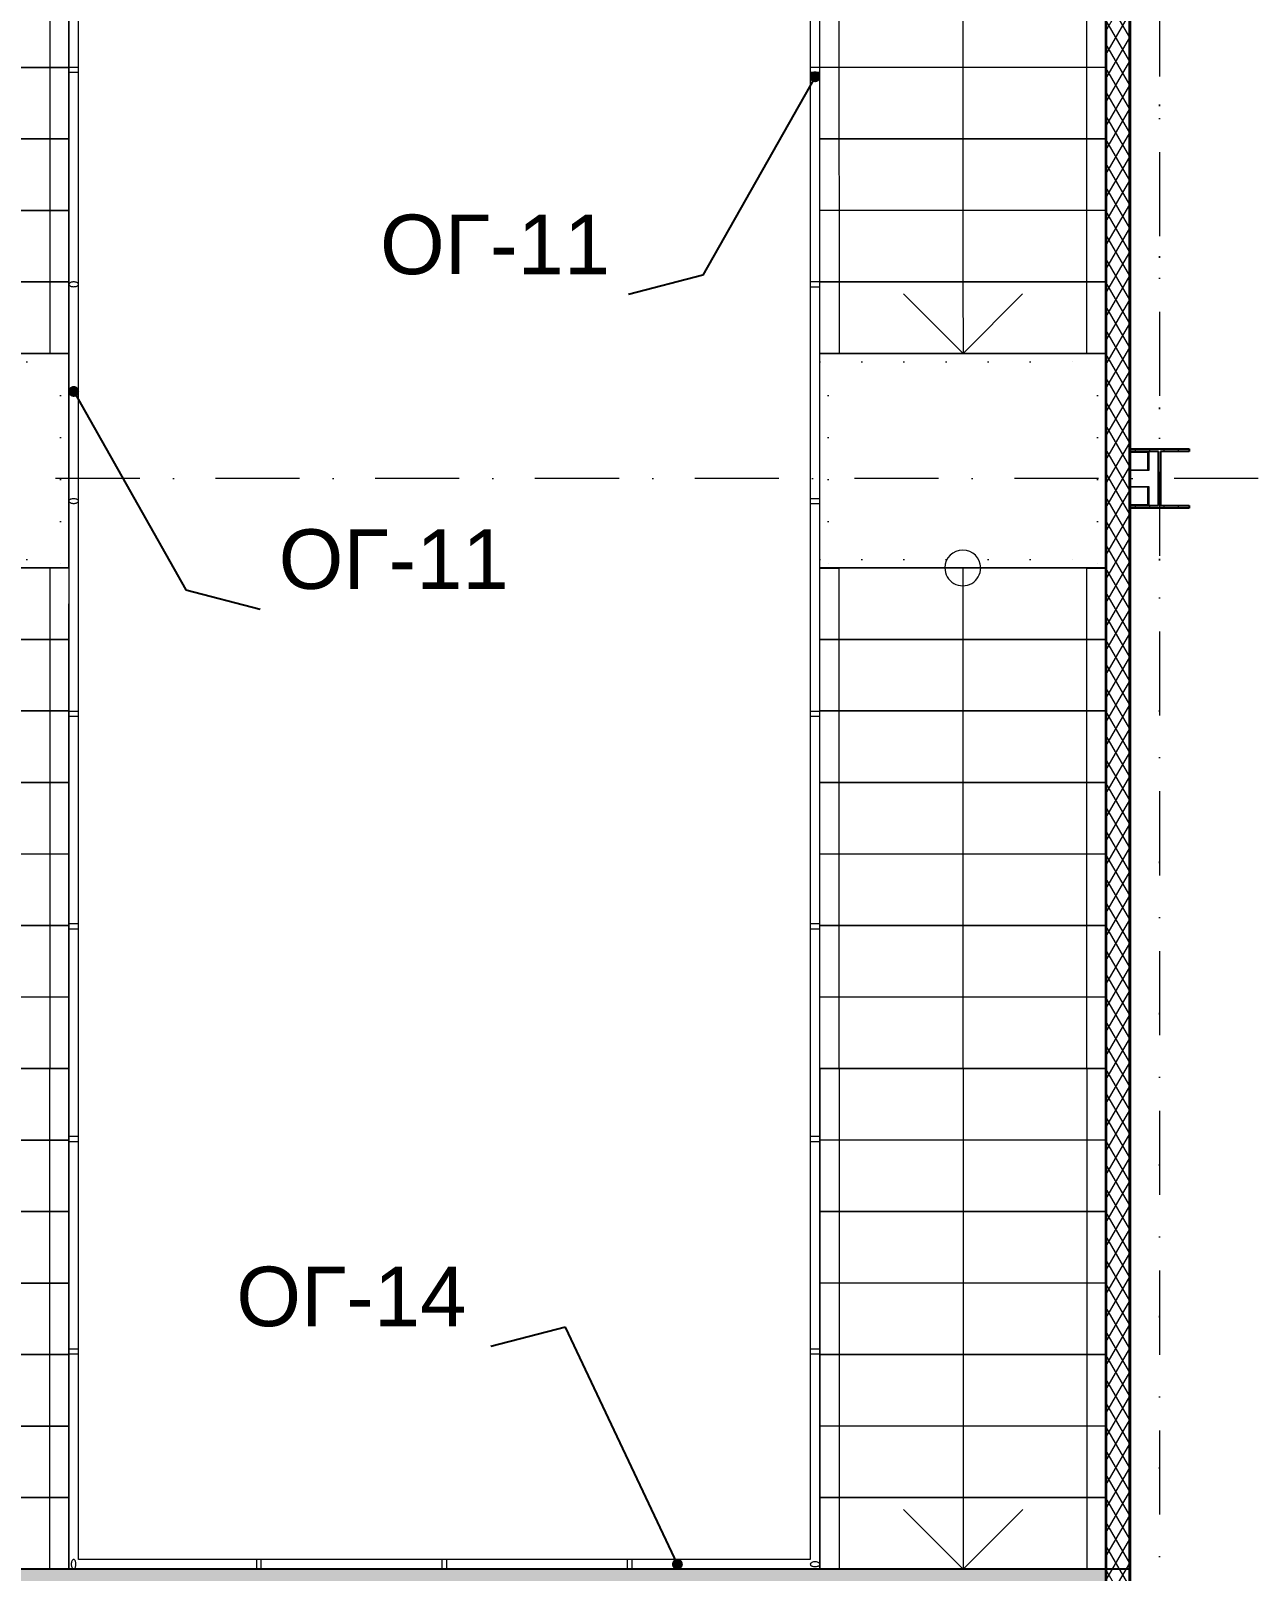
# Model space of a CAD drawing. Header units: millimetres. Extents: x -10605 to 103276, y -15987 to 52426.
# Drawn here: x 47265 to 52410, y 29416 to 35878 of the extents above; entities that cross this region are included whole.
import ezdxf
from ezdxf.enums import TextEntityAlignment as Align

# ---------------------------------------------------------------- set-up
doc = ezdxf.new("R2010")
doc.units = ezdxf.units.MM
doc.header["$MEASUREMENT"] = 0
for name, pattern in [('Dot & Dashed', [670.277762, 352.777767, -176.388884, 0, -141.111112]), ('Крупный пунктир', [634.99999, 0, -634.99999]), ('Пунктирная', [176.388884, 0, -176.388884])]:
    doc.linetypes.add(name, pattern=pattern)
for name, color, linetype, lineweight in [('0_Ном._пера__200', 7, 'Continuous', 0), ('0_Ном._пера__98', 7, 'Continuous', 25), ('Лестницы_Ном._пера__100', 7, 'Continuous', 9), ('Металлический каркас здания_Ном._пера__200', 7, 'Continuous', 0), ('Металлический каркас здания_Ном._пера__98', 7, 'Continuous', 25), ('Металлический каркас здания_Ном._пера__99', 7, 'Continuous', 15), ('Оси_Ном._пера__200', 7, 'Continuous', 0), ('Отделочный_маркеры отделки_Ном._пера__200', 7, 'Continuous', 0), ('Паспорта Зон Archicad_Ном._пера__100', 7, 'Continuous', 9), ('Стены _Ном._пера__97', 7, 'Continuous', 35)]:
    doc.layers.add(name, color=color, linetype=linetype, lineweight=lineweight)
for name, color, linetype, lineweight, true_color in [('0_Ном._пера__92', 7, 'Continuous', 20, 0xc2e9e9e9), ('Зоны_Ном._пера__121', 7, 'Continuous', 35, 0xc2deab72), ('Зоны_Ном._пера__2', 7, 'Continuous', 0, 0xc2747474)]:
    doc.layers.add(name, color=color, linetype=linetype, lineweight=lineweight, true_color=true_color)
for name, color, linetype in [('Зоны', 7, 'Continuous'), ('Лестницы', 7, 'Continuous'), ('Металлический каркас здания', 7, 'Continuous'), ('Оси', 7, 'Continuous'), ('Стены', 7, 'Continuous')]:
    doc.layers.add(name, color=color, linetype=linetype)
doc.styles.add('РЎР“Р•РќР•Р\xa0РР\xa0_РЎРўРР›Р¬_1', font='arial.ttf')
doc.dimstyles.new('СГЕНЕРИР_СТИЛЬ__1', dxfattribs={"dimtxt": 0.18, "dimasz": 91.2, "dimexe": 0.18, "dimexo": 0.0625, "dimgap": 0.09, "dimtad": 0, "dimtih": 1, "dimtoh": 1, "dimdec": 4, "dimzin": 0, "dimdsep": 46, "dimcen": 0.09, "dimadec": 0, "dimazin": 0, "dimtfac": 1, "dimtdec": 4, "dimtmove": 0, "dimatfit": 3, "dimldrblk": 'ARROWHEAD_11', "dimfxl": 1, "dimtolj": 1, "dimtzin": 0, "dimarcsym": 0})
pattern_1 = [(90, (0, 0), (-60, 0), [])]

# ---------------------------------------------------------------- blocks, each defined once
blk = doc.blocks.new('Перекрытие_1', base_point=(98125, 40125))
at = {"layer": '0_Ном._пера__200', "color": 7, "linetype": 'Continuous', "lineweight": 0, "flags": 128}
blk.add_lwpolyline([(98125, 40125), (51875, 40125), (51875, 29425), (46122.5, 29425), (46122.5, 40125), (-125, 40125), (-125, -125), (46125, -125), (46125, 10574.9), (51875, 10574.9), (51875, -125), (98125, -125)], close=True, dxfattribs=at)
blk = doc.blocks.new('Стена_1', base_point=(51875, 40125))
at = {"layer": 'Стены', "linetype": 'Continuous', "lineweight": 0, "true_color": 0x000000}
h = blk.add_hatch(dxfattribs=at)
h.set_pattern_fill('Batt_Insulation__3_', color=18, style=0, pattern_type=2)
h.set_pattern_definition([(60, (0, 0), (-43.30127, 25), []), (120, (0, 0), (43.30127, 25), [])])
h.paths.add_polyline_path([(51775, 40125), (51775, 28225), (51875, 28225), (51875, 40125)])
at = {"layer": 'Стены _Ном._пера__97', "color": 7, "linetype": 'Continuous', "lineweight": 35, "flags": 128}
for points in [[(51775, 40125), (51775, 28225)], [(51875, 28225), (51875, 40125)]]:
    blk.add_lwpolyline(points, dxfattribs=at)
blk = doc.blocks.new('Конструктор Кровли 27')
at = {"layer": '0_Ном._пера__92', "color": 254, "linetype": 'Continuous', "lineweight": 20, "true_color": 0xe9e9e9, "flags": 128}
blk.add_lwpolyline([(0, 46122.5), (0, 0), (40000, 0), (40000, 46125), (29425.1, 46125), (29425.1, 51875), (40000, 51875), (40000, 98000), (0, 98000), (0, 51875), (10575, 51875), (10575, 46122.5)], close=True, dxfattribs=at)
blk = doc.blocks.new('Колонна SHS ГК 27')
at = {"layer": 'Металлический каркас здания_Ном._пера__99', "linetype": 'Continuous', "lineweight": 0, "true_color": 0xffffff}
h = blk.add_hatch(dxfattribs=at)
h.set_pattern_fill('Barabбs_tйglakц_бllу', style=0, pattern_type=2)
h.set_pattern_definition(pattern_1)
h.paths.add_polyline_path([(-40, -40), (40, -40), (40, 40), (-40, 40)])
h.paths.add_polyline_path([(-36.4, -36.4), (-36.4, 36.4), (36.4, 36.4), (36.4, -36.4)], flags=0)
at = {"layer": 'Металлический каркас здания_Ном._пера__99', "color": 7, "linetype": 'Continuous', "lineweight": 15}
for p, q in [((40, 40), (-40, 40)), ((-40, 40), (-40, -40)), ((-36.4, -36.4), (-36.4, 36.4)), ((-36.4, 36.4), (36.4, 36.4)), ((36.4, 36.4), (36.4, -36.4)), ((40, -40), (40, 40)), ((-40, -40), (40, -40)), ((36.4, -36.4), (-36.4, -36.4))]:
    blk.add_line(p, q, dxfattribs=at)
blk = doc.blocks.new('Швеллеp 8240-89 27_2')
at = {"layer": 'Металлический каркас здания_Ном._пера__200', "color": 7, "linetype": 'Пунктирная', "lineweight": 0}
blk.add_line((0, 0), (1200, 0), dxfattribs=at)
blk = doc.blocks.new('Швеллеp 8240-89 27_3')
at = {"layer": 'Металлический каркас здания_Ном._пера__200', "color": 7, "linetype": 'Пунктирная', "lineweight": 0}
blk.add_line((0, 0), (900, 0), dxfattribs=at)
blk = doc.blocks.new('Лестничная площадка_38_37', base_point=(48884.1, 28076.5))
at = {"layer": 'Зоны_Ном._пера__2', "linetype": 'Continuous', "lineweight": 0, "true_color": 0x1d1d1d}
blk.add_hatch(color=250, dxfattribs=at).paths.add_polyline_path([(44625, 33775), (44625, 28225), (46225, 28225), (46225, 26225), (51775, 26225), (51775, 29425), (46125, 29425), (46125, 33775)])
at = {"layer": 'Паспорта Зон Archicad_Ном._пера__100', "color": 7, "lineweight": 9, "style": 'РЎР“Р•РќР•Р\xa0РР\xa0_РЎРўРР›Р¬_1'}
for tag, p in [('ROOM_NUMBER', (48435, 27312.8)), ('ROOM_AREA', (50150.6, 26546.9))]:
    blk.add_attdef(tag, text='', height=300, dxfattribs=at).set_placement(p, align=Align.MIDDLE_CENTER)
blk = doc.blocks.new('Перекрытие_21', base_point=(46224.7, 33625))
at = {"layer": '0_Ном._пера__200', "color": 7, "linetype": 'Continuous', "lineweight": 0, "flags": 128}
blk.add_lwpolyline([(46224.7, 33625), (47424.7, 33624.9), (47424.8, 34524.9), (46224.8, 34524.9)], close=True, dxfattribs=at)
blk = doc.blocks.new('Перекрытие_22', base_point=(51775.3, 33625))
at = {"layer": '0_Ном._пера__200', "color": 7, "linetype": 'Continuous', "lineweight": 0, "flags": 128}
blk.add_lwpolyline([(51775.3, 33625), (50575.3, 33624.9), (50575.2, 34524.9), (51775.2, 34524.9)], close=True, dxfattribs=at)
blk = doc.blocks.new('Лестница_3')
at = {"layer": 'Лестницы_Ном._пера__100', "color": 7, "linetype": 'Continuous', "lineweight": 9}
for p, q in [((46225.1, 37565.7), (46225.1, 37525)), ((46305.1, 37565.7), (46225.1, 37565.7)), ((46305.1, 37525), (46305.1, 37565.7)), ((47345.1, 37565.4), (47345.1, 37524.7)), ((47425.1, 37565.4), (47345.1, 37565.4)), ((47425.1, 37524.6), (47425.1, 37565.4)), ((46225.1, 37525), (46224.2, 34525)), ((46225.1, 37525), (46225, 37225)), ((47425.1, 37524.6), (46225.1, 37525)), ((46304.2, 34525), (46305.1, 37525)), ((46825.1, 37524.8), (46825, 37224.8)), ((47345.1, 37524.6), (47344.2, 34524.7)), ((47345.1, 37524.7), (47345.1, 37524.6)), ((47424.2, 34524.6), (47425.1, 37524.6)), ((47425, 37224.6), (47425.1, 37524.6)), ((47425.1, 37524.6), (47425.1, 37524.6)), ((47425.1, 37524.6), (47425.1, 37524.6)), ((46225, 37225), (46224.9, 36925)), ((46225, 37225), (47425, 37224.6)), ((47425, 37224.6), (46225, 37225)), ((46825, 37224.8), (46824.3, 34824.8)), ((47424.9, 36924.6), (47425, 37224.6)), ((46224.9, 36925), (46224.8, 36625)), ((46224.9, 36925), (47424.9, 36924.6)), ((47424.9, 36924.6), (46224.9, 36925)), ((47424.8, 36624.6), (47424.9, 36924.6)), ((46224.8, 36625), (46224.7, 36325)), ((46224.8, 36625), (47424.8, 36624.6)), ((47424.8, 36624.6), (46224.8, 36625)), ((47424.7, 36324.6), (47424.8, 36624.6)), ((46224.7, 36325), (46224.6, 36025)), ((46224.7, 36325), (47424.7, 36324.6)), ((47424.7, 36324.6), (46224.7, 36325)), ((47424.6, 36024.6), (47424.7, 36324.6)), ((46224.6, 36025), (46224.5, 35725)), ((46224.6, 36025), (47424.6, 36024.6)), ((47424.6, 36024.6), (46224.6, 36025)), ((47424.5, 35724.6), (47424.6, 36024.6)), ((46224.5, 35725), (46224.4, 35425)), ((46224.5, 35725), (47424.5, 35724.6)), ((47424.5, 35724.6), (46224.5, 35725)), ((47424.4, 35424.6), (47424.5, 35724.6)), ((46224.4, 35425), (47424.4, 35424.6)), ((47424.4, 35424.6), (46224.4, 35425)), ((46224.4, 35425), (46224.4, 35125)), ((47424.4, 35124.6), (47424.4, 35424.6)), ((46224.4, 35125), (46224.3, 34825)), ((46224.4, 35125), (47424.4, 35124.6)), ((47424.4, 35124.6), (46224.4, 35125)), ((47424.3, 34824.6), (47424.4, 35124.6)), ((46224.3, 34825), (46224.2, 34525)), ((46224.3, 34825), (47424.3, 34824.6)), ((47424.3, 34824.6), (46224.3, 34825)), ((46824.2, 34524.8), (46574.3, 34774.9)), ((46824.3, 34824.8), (46824.2, 34524.8)), ((47074.3, 34774.8), (46824.2, 34524.8)), ((47424.2, 34524.6), (47424.3, 34824.6)), ((46224.2, 34525), (46304.2, 34525)), ((46224.2, 34525), (47424.2, 34524.6)), ((47344.2, 34524.7), (47424.2, 34524.6))]:
    blk.add_line(p, q, dxfattribs=at)
for start, end in [(359.99131, 179.99131), (179.99131, 359.99131)]:
    blk.add_arc((46825.1, 37524.8), 75, start, end, dxfattribs=at)
blk = doc.blocks.new('Лестница_4')
at = {"layer": 'Лестницы_Ном._пера__100', "color": 7, "linetype": 'Continuous', "lineweight": 9}
for p, q in [((46225.1, 33624), (46223.8, 29425)), ((46225.1, 33625), (46225, 33325)), ((47425.1, 33624.6), (46225.1, 33625)), ((46305.1, 33624), (46225.1, 33624)), ((46303.8, 29425), (46305.1, 33624)), ((46825.1, 33624.8), (46825, 33324.8)), ((47345.1, 33623.7), (47343.8, 29424.7)), ((47425.1, 33623.6), (47345.1, 33623.7)), ((47423.8, 29424.6), (47425.1, 33623.6)), ((47425, 33324.6), (47425.1, 33624.6)), ((47425.1, 33624.6), (47425.1, 33624.6)), ((46225, 33325), (46224.9, 33025)), ((46225, 33325), (47425, 33324.6)), ((47425, 33324.6), (46225, 33325)), ((46825, 33324.8), (46823.9, 29724.8)), ((47424.9, 33024.6), (47425, 33324.6)), ((46224.9, 33025), (46224.8, 32725)), ((46224.9, 33025), (47424.9, 33024.6)), ((47424.9, 33024.6), (46224.9, 33025)), ((47424.8, 32724.6), (47424.9, 33024.6)), ((46224.8, 32725), (46224.7, 32425)), ((46224.8, 32725), (47424.8, 32724.6)), ((47424.8, 32724.6), (46224.8, 32725)), ((47424.7, 32424.6), (47424.8, 32724.6)), ((46224.7, 32425), (46224.6, 32125)), ((46224.7, 32425), (47424.7, 32424.6)), ((47424.7, 32424.6), (46224.7, 32425)), ((47424.6, 32124.6), (47424.7, 32424.6)), ((46224.6, 32125), (46224.5, 31825)), ((46224.6, 32125), (47424.6, 32124.6)), ((47424.6, 32124.6), (46224.6, 32125)), ((47424.5, 31824.6), (47424.6, 32124.6)), ((46224.5, 31825), (46224.4, 31525)), ((46224.5, 31825), (47424.5, 31824.6)), ((47424.5, 31824.6), (46224.5, 31825)), ((47424.4, 31524.6), (47424.5, 31824.6)), ((46224.4, 31525), (47424.4, 31524.6)), ((47424.4, 31524.6), (46224.4, 31525)), ((46224.4, 31525), (46224.4, 31225)), ((47424.4, 31224.6), (47424.4, 31524.6)), ((46224.4, 31225), (46224.3, 30925)), ((46224.4, 31225), (47424.4, 31224.6)), ((47424.4, 31224.6), (46224.4, 31225)), ((47424.3, 30924.6), (47424.4, 31224.6)), ((46224.3, 30925), (46224.2, 30625)), ((46224.3, 30925), (47424.3, 30924.6)), ((47424.3, 30924.6), (46224.3, 30925)), ((47424.2, 30624.6), (47424.3, 30924.6)), ((46224.2, 30625), (46224.1, 30325)), ((46224.2, 30625), (47424.2, 30624.6)), ((47424.2, 30624.6), (46224.2, 30625)), ((47424.1, 30324.6), (47424.2, 30624.6)), ((46224.1, 30325), (46224, 30025)), ((46224.1, 30325), (47424.1, 30324.6)), ((47424.1, 30324.6), (46224.1, 30325)), ((47424, 30024.6), (47424.1, 30324.6)), ((46224, 30025), (46223.9, 29725)), ((46224, 30025), (47424, 30024.6)), ((47424, 30024.6), (46224, 30025)), ((47423.9, 29724.6), (47424, 30024.6)), ((46223.9, 29725), (46223.8, 29425)), ((46223.9, 29725), (47423.9, 29724.6)), ((47423.9, 29724.6), (46223.9, 29725)), ((46823.8, 29424.8), (46573.9, 29674.9)), ((46823.9, 29724.8), (46823.8, 29424.8)), ((47073.9, 29674.8), (46823.8, 29424.8)), ((47423.8, 29424.6), (47423.9, 29724.6)), ((46223.8, 29425), (46303.8, 29425)), ((46223.8, 29425), (47423.8, 29424.6)), ((47343.8, 29424.7), (47423.8, 29424.6))]:
    blk.add_line(p, q, dxfattribs=at)
for start, end in [(359.99131, 179.99131), (179.99131, 359.99131)]:
    blk.add_arc((46825.1, 33624.8), 75, start, end, dxfattribs=at)
blk = doc.blocks.new('Лестница_5')
at = {"layer": 'Лестницы_Ном._пера__100', "color": 7, "linetype": 'Continuous', "lineweight": 9}
for p, q in [((50574.9, 37524.6), (50574.9, 37565.4)), ((50574.9, 37565.4), (50654.9, 37565.4)), ((50654.9, 37565.4), (50654.9, 37524.7)), ((51694.9, 37525), (51694.9, 37565.7)), ((51694.9, 37565.7), (51774.9, 37565.7)), ((51774.9, 37565.7), (51774.9, 37525)), ((50574.9, 37524.6), (51774.9, 37525)), ((50575.8, 34524.6), (50574.9, 37524.6)), ((50574.9, 37524.6), (50574.9, 37524.6)), ((50575, 37224.6), (50574.9, 37524.6)), ((50574.9, 37524.6), (50574.9, 37524.6)), ((50654.9, 37524.7), (50654.9, 37524.6)), ((50654.9, 37524.6), (50655.8, 34524.7)), ((51174.9, 37524.8), (51175, 37224.8)), ((51695.8, 34525), (51694.9, 37525)), ((51774.9, 37525), (51775.8, 34525)), ((51774.9, 37525), (51775, 37225)), ((51775, 37225), (50575, 37224.6)), ((50575, 37224.6), (51775, 37225)), ((50575.1, 36924.6), (50575, 37224.6)), ((51175, 37224.8), (51175.7, 34824.8)), ((51775, 37225), (51775.1, 36925)), ((51775.1, 36925), (50575.1, 36924.6)), ((50575.1, 36924.6), (51775.1, 36925)), ((50575.2, 36624.6), (50575.1, 36924.6)), ((51775.1, 36925), (51775.2, 36625)), ((51775.2, 36625), (50575.2, 36624.6)), ((50575.2, 36624.6), (51775.2, 36625)), ((50575.3, 36324.6), (50575.2, 36624.6)), ((51775.2, 36625), (51775.3, 36325)), ((51775.3, 36325), (50575.3, 36324.6)), ((50575.3, 36324.6), (51775.3, 36325)), ((50575.4, 36024.6), (50575.3, 36324.6)), ((51775.3, 36325), (51775.4, 36025)), ((51775.4, 36025), (50575.4, 36024.6)), ((50575.4, 36024.6), (51775.4, 36025)), ((50575.5, 35724.6), (50575.4, 36024.6)), ((51775.4, 36025), (51775.5, 35725)), ((51775.5, 35725), (50575.5, 35724.6)), ((50575.5, 35724.6), (51775.5, 35725)), ((50575.6, 35424.6), (50575.5, 35724.6)), ((51775.5, 35725), (51775.6, 35425)), ((51775.6, 35425), (50575.6, 35424.6)), ((50575.6, 35424.6), (51775.6, 35425)), ((50575.6, 35124.6), (50575.6, 35424.6)), ((51775.6, 35425), (51775.6, 35125)), ((51775.6, 35125), (50575.6, 35124.6)), ((50575.6, 35124.6), (51775.6, 35125)), ((50575.7, 34824.6), (50575.6, 35124.6)), ((51775.6, 35125), (51775.7, 34825)), ((51775.7, 34825), (50575.7, 34824.6)), ((50575.7, 34824.6), (51775.7, 34825)), ((50575.8, 34524.6), (50575.7, 34824.6)), ((50925.7, 34774.8), (51175.8, 34524.8)), ((51175.7, 34824.8), (51175.8, 34524.8)), ((51175.8, 34524.8), (51425.7, 34774.9)), ((51775.7, 34825), (51775.8, 34525)), ((51775.8, 34525), (50575.8, 34524.6)), ((50655.8, 34524.7), (50575.8, 34524.6)), ((51775.8, 34525), (51695.8, 34525))]:
    blk.add_line(p, q, dxfattribs=at)
for start, end in [(0.00869, 180.00869), (180.00869, 0.00869)]:
    blk.add_arc((51174.9, 37524.8), 75, start, end, dxfattribs=at)
blk = doc.blocks.new('Лестница_6')
at = {"layer": 'Лестницы_Ном._пера__100', "color": 7, "linetype": 'Continuous', "lineweight": 9}
for p, q in [((50574.9, 33624.6), (51774.9, 33625)), ((50575, 33324.6), (50574.9, 33624.6)), ((50574.9, 33624.6), (50574.9, 33624.6)), ((50574.9, 33623.6), (50654.9, 33623.7)), ((50576.2, 29424.6), (50574.9, 33623.6)), ((50654.9, 33623.7), (50656.2, 29424.7)), ((51174.9, 33624.8), (51175, 33324.8)), ((51696.2, 29425), (51694.9, 33624)), ((51694.9, 33624), (51774.9, 33624)), ((51774.9, 33625), (51775, 33325)), ((51774.9, 33624), (51776.2, 29425)), ((51775, 33325), (50575, 33324.6)), ((50575, 33324.6), (51775, 33325)), ((50575.1, 33024.6), (50575, 33324.6)), ((51175, 33324.8), (51176.1, 29724.8)), ((51775, 33325), (51775.1, 33025)), ((51775.1, 33025), (50575.1, 33024.6)), ((50575.1, 33024.6), (51775.1, 33025)), ((50575.2, 32724.6), (50575.1, 33024.6)), ((51775.1, 33025), (51775.2, 32725)), ((51775.2, 32725), (50575.2, 32724.6)), ((50575.2, 32724.6), (51775.2, 32725)), ((50575.3, 32424.6), (50575.2, 32724.6)), ((51775.2, 32725), (51775.3, 32425)), ((51775.3, 32425), (50575.3, 32424.6)), ((50575.3, 32424.6), (51775.3, 32425)), ((50575.4, 32124.6), (50575.3, 32424.6)), ((51775.3, 32425), (51775.4, 32125)), ((51775.4, 32125), (50575.4, 32124.6)), ((50575.4, 32124.6), (51775.4, 32125)), ((50575.5, 31824.6), (50575.4, 32124.6)), ((51775.4, 32125), (51775.5, 31825)), ((51775.5, 31825), (50575.5, 31824.6)), ((50575.5, 31824.6), (51775.5, 31825)), ((50575.6, 31524.6), (50575.5, 31824.6)), ((51775.5, 31825), (51775.6, 31525)), ((51775.6, 31525), (50575.6, 31524.6)), ((50575.6, 31524.6), (51775.6, 31525)), ((50575.6, 31224.6), (50575.6, 31524.6)), ((51775.6, 31525), (51775.6, 31225)), ((51775.6, 31225), (50575.6, 31224.6)), ((50575.6, 31224.6), (51775.6, 31225)), ((50575.7, 30924.6), (50575.6, 31224.6)), ((51775.6, 31225), (51775.7, 30925)), ((51775.7, 30925), (50575.7, 30924.6)), ((50575.7, 30924.6), (51775.7, 30925)), ((50575.8, 30624.6), (50575.7, 30924.6)), ((51775.7, 30925), (51775.8, 30625)), ((51775.8, 30625), (50575.8, 30624.6)), ((50575.8, 30624.6), (51775.8, 30625)), ((50575.9, 30324.6), (50575.8, 30624.6)), ((51775.8, 30625), (51775.9, 30325)), ((51775.9, 30325), (50575.9, 30324.6)), ((50575.9, 30324.6), (51775.9, 30325)), ((50576, 30024.6), (50575.9, 30324.6)), ((51775.9, 30325), (51776, 30025)), ((51776, 30025), (50576, 30024.6)), ((50576, 30024.6), (51776, 30025)), ((50576.1, 29724.6), (50576, 30024.6)), ((51776, 30025), (51776.1, 29725)), ((51776.1, 29725), (50576.1, 29724.6)), ((50576.1, 29724.6), (51776.1, 29725)), ((50576.2, 29424.6), (50576.1, 29724.6)), ((50926.1, 29674.8), (51176.2, 29424.8)), ((51176.1, 29724.8), (51176.2, 29424.8)), ((51176.2, 29424.8), (51426.1, 29674.9)), ((51776.1, 29725), (51776.2, 29425)), ((51776.2, 29425), (50576.2, 29424.6)), ((50656.2, 29424.7), (50576.2, 29424.6)), ((51776.2, 29425), (51696.2, 29425))]:
    blk.add_line(p, q, dxfattribs=at)
for start, end in [(0.00869, 180.00869), (180.00869, 0.00869)]:
    blk.add_arc((51174.9, 33624.8), 75, start, end, dxfattribs=at)
blk = doc.blocks.new('Ограждение_4')
at = {"layer": 'Лестницы_Ном._пера__100', "color": 7, "linetype": 'Continuous', "lineweight": 9}
for p, q in [((47425.1, 37514.6), (47424.8, 34814.6)), ((47425.1, 37514.6), (47424.8, 34814.6)), ((47425.1, 37514.6), (47424.8, 34814.6)), ((47425.1, 37514.6), (47424.8, 34814.6)), ((47425.1, 37514.6), (47424.8, 34814.6)), ((47464.8, 34814.6), (47465.1, 37514.6)), ((47464.8, 34814.6), (47465.1, 37514.6)), ((47464.8, 34814.6), (47465.1, 37514.6)), ((47464.8, 34814.6), (47465.1, 37514.6)), ((47464.8, 34814.6), (47465.1, 37514.6)), ((50535, 37514.6), (50535, 34814.6)), ((50535, 37514.6), (50535, 34814.6)), ((50535, 37514.6), (50535, 34814.6)), ((50535, 37514.6), (50535, 34814.6)), ((50535, 37514.6), (50535, 34814.6)), ((50575, 34814.6), (50575, 37514.6)), ((50575, 34814.6), (50575, 37514.6)), ((50575, 34814.6), (50575, 37514.6)), ((50575, 34814.6), (50575, 37514.6)), ((50575, 34814.6), (50575, 37514.6)), ((47424.8, 34814.6), (47424.7, 33905.2)), ((47424.8, 34814.6), (47424.7, 33905.2)), ((47424.8, 34814.6), (47424.7, 33905.2)), ((47424.8, 34814.6), (47424.7, 33905.2)), ((47424.8, 34814.6), (47424.7, 33905.2)), ((47464.7, 33905.2), (47464.8, 34814.6)), ((47464.7, 33905.2), (47464.8, 34814.6)), ((47464.7, 33905.2), (47464.8, 34814.6)), ((47464.7, 33905.2), (47464.8, 34814.6)), ((47464.7, 33905.2), (47464.8, 34814.6)), ((50535, 34814.6), (50535, 33905.2)), ((50535, 34814.6), (50535, 33905.2)), ((50535, 34814.6), (50535, 33905.2)), ((50535, 34814.6), (50535, 33905.2)), ((50535, 34814.6), (50535, 33905.2)), ((50575, 33905.2), (50575, 34814.6)), ((50575, 33905.2), (50575, 34814.6)), ((50575, 33905.2), (50575, 34814.6)), ((50575, 33905.2), (50575, 34814.6)), ((50575, 33905.2), (50575, 34814.6)), ((47424.7, 33905.2), (47424.4, 29425)), ((47424.7, 33905.2), (47424.4, 29425)), ((47424.7, 33905.2), (47424.4, 29425)), ((47424.7, 33905.2), (47424.4, 29425)), ((47424.7, 33905.2), (47424.4, 29425)), ((47464.4, 29465), (47464.7, 33905.2)), ((47464.4, 29465), (47464.7, 33905.2)), ((47464.4, 29465), (47464.7, 33905.2)), ((47464.4, 29465), (47464.7, 33905.2)), ((47464.4, 29465), (47464.7, 33905.2)), ((50535, 33905.2), (50535, 29465)), ((50535, 33905.2), (50535, 29465)), ((50535, 33905.2), (50535, 29465)), ((50535, 33905.2), (50535, 29465)), ((50535, 33905.2), (50535, 29465)), ((50575, 29425), (50575, 33905.2)), ((50575, 29425), (50575, 33905.2)), ((50575, 29425), (50575, 33905.2)), ((50575, 29425), (50575, 33905.2)), ((50575, 29425), (50575, 33905.2)), ((47424.4, 29425), (50575, 29425)), ((47424.4, 29425), (50575, 29425)), ((47424.4, 29425), (50575, 29425)), ((47424.4, 29425), (50575, 29425)), ((47424.4, 29425), (50575, 29425)), ((50535, 29465), (47464.4, 29465)), ((50535, 29465), (47464.4, 29465)), ((50535, 29465), (47464.4, 29465)), ((50535, 29465), (47464.4, 29465)), ((50535, 29465), (47464.4, 29465))]:
    blk.add_line(p, q, dxfattribs=at)
at = {"layer": 'Лестницы_Ном._пера__100', "color": 7, "linetype": 'Continuous', "lineweight": 9, "flags": 128}
for points in [[(47424.9, 35704.6), (47464.9, 35704.6), (47464.9, 35724.6), (47424.9, 35724.6)], [(50575, 35724.6), (50535, 35724.6), (50535, 35704.6), (50575, 35704.6)], [(47464.8, 34814.6), (47464.5, 34816.4), (47463.6, 34818.1), (47462.1, 34819.6), (47460.1, 34821.1), (47457.6, 34822.3), (47454.8, 34823.3), (47451.6, 34824), (47448.3, 34824.5), (47444.8, 34824.6), (47441.3, 34824.5), (47437.9, 34824), (47434.8, 34823.3), (47431.9, 34822.3), (47429.5, 34821.1), (47427.5, 34819.6), (47426, 34818.1), (47425.1, 34816.4), (47424.8, 34814.6), (47425.1, 34812.9), (47426, 34811.2), (47427.5, 34809.6), (47429.5, 34808.2), (47431.9, 34807), (47434.8, 34806), (47437.9, 34805.2), (47441.3, 34804.8), (47444.8, 34804.6), (47448.3, 34804.8), (47451.6, 34805.2), (47454.8, 34806), (47457.6, 34807), (47460.1, 34808.2), (47462.1, 34809.6), (47463.6, 34811.2), (47464.5, 34812.9)], [(50575, 34824.6), (50535, 34824.6), (50535, 34804.6), (50575, 34804.6)], [(47464.7, 33905.2), (47464.4, 33906.9), (47463.5, 33908.6), (47462, 33910.2), (47460, 33911.6), (47457.6, 33912.8), (47454.7, 33913.8), (47451.6, 33914.6), (47448.2, 33915), (47444.7, 33915.2), (47441.2, 33915), (47437.9, 33914.6), (47434.7, 33913.8), (47431.9, 33912.8), (47429.4, 33911.6), (47427.4, 33910.2), (47425.9, 33908.6), (47425, 33906.9), (47424.7, 33905.2), (47425, 33903.4), (47425.9, 33901.7), (47427.4, 33900.2), (47429.4, 33898.7), (47431.9, 33897.5), (47434.7, 33896.5), (47437.9, 33895.8), (47441.2, 33895.3), (47444.7, 33895.2), (47448.2, 33895.3), (47451.6, 33895.8), (47454.7, 33896.5), (47457.6, 33897.5), (47460, 33898.7), (47462, 33900.2), (47463.5, 33901.7), (47464.4, 33903.4)], [(50575, 33915.2), (50535, 33915.2), (50535, 33895.2), (50575, 33895.2)], [(47424.6, 33003.1), (47464.6, 33003.1), (47464.6, 33023.1), (47424.6, 33023.1)], [(50575, 33023.1), (50535, 33023.1), (50535, 33003.1), (50575, 33003.1)], [(47424.6, 32111.1), (47464.6, 32111.1), (47464.6, 32131.1), (47424.6, 32131.1)], [(50575, 32131.1), (50535, 32131.1), (50535, 32111.1), (50575, 32111.1)], [(47424.5, 31219.1), (47464.5, 31219.1), (47464.5, 31239.1), (47424.5, 31239.1)], [(50575, 31239.1), (50535, 31239.1), (50535, 31219.1), (50575, 31219.1)], [(47424.4, 30327), (47464.4, 30327), (47464.4, 30347), (47424.4, 30347)], [(50575, 30347), (50535, 30347), (50535, 30327), (50575, 30327)], [(47444.4, 29465), (47442.6, 29464.7), (47440.9, 29463.8), (47439.4, 29462.3), (47437.9, 29460.3), (47436.7, 29457.9), (47435.7, 29455), (47435, 29451.8), (47434.5, 29448.5), (47434.4, 29445), (47434.5, 29441.5), (47435, 29438.2), (47435.7, 29435), (47436.7, 29432.1), (47437.9, 29429.7), (47439.4, 29427.7), (47440.9, 29426.2), (47442.6, 29425.3), (47444.4, 29425), (47446.1, 29425.3), (47447.8, 29426.2), (47449.4, 29427.7), (47450.8, 29429.7), (47452, 29432.1), (47453, 29435), (47453.8, 29438.2), (47454.2, 29441.5), (47454.4, 29445), (47454.2, 29448.5), (47453.8, 29451.8), (47453, 29455), (47452, 29457.9), (47450.8, 29460.3), (47449.4, 29462.3), (47447.8, 29463.8), (47446.1, 29464.7)], [(48232, 29425), (48232, 29465), (48212, 29465), (48212, 29425)], [(49009.7, 29425), (49009.7, 29465), (48989.7, 29465), (48989.7, 29425)], [(49787.3, 29425), (49787.3, 29465), (49767.3, 29465), (49767.3, 29425)], [(50535, 29445), (50535.3, 29443.3), (50536.2, 29441.6), (50537.7, 29440), (50539.7, 29438.6), (50542.1, 29437.3), (50545, 29436.3), (50548.2, 29435.6), (50551.5, 29435.2), (50555, 29435), (50558.5, 29435.2), (50561.8, 29435.6), (50565, 29436.3), (50567.9, 29437.3), (50570.3, 29438.6), (50572.3, 29440), (50573.8, 29441.6), (50574.7, 29443.3), (50575, 29445), (50574.7, 29446.7), (50573.8, 29448.4), (50572.3, 29450), (50570.3, 29451.4), (50567.9, 29452.7), (50565, 29453.7), (50561.8, 29454.4), (50558.5, 29454.8), (50555, 29455), (50551.5, 29454.8), (50548.2, 29454.4), (50545, 29453.7), (50542.1, 29452.7), (50539.7, 29451.4), (50537.7, 29450), (50536.2, 29448.4), (50535.3, 29446.7)]]:
    blk.add_lwpolyline(points, close=True, dxfattribs=at)
blk = doc.blocks.new('Колонна Универсальная 27')
at = {"layer": 'Металлический каркас здания_Ном._пера__98', "linetype": 'Continuous', "lineweight": 0, "true_color": 0xffffff}
h = blk.add_hatch(dxfattribs=at)
h.set_pattern_fill('Barabбs_tйglakц_бllу', style=0, pattern_type=2)
h.set_pattern_definition(pattern_1)
h.paths.add_polyline_path([(-125, -125), (125, -125), (125, -113), (4, -113), (4, 113), (125, 113), (125, 125), (-125, 125), (-125, 113), (-4, 113), (-4, -113), (-125, -113)])
at = {"layer": 'Металлический каркас здания_Ном._пера__98', "color": 7, "linetype": 'Continuous', "lineweight": 25}
for p, q in [((125, 125), (-125, 125)), ((-125, 125), (-125, 113)), ((-125, 113), (-4, 113)), ((-4, 113), (-4, -113)), ((4, -113), (4, 113)), ((4, 113), (125, 113)), ((125, 113), (125, 125)), ((-4, -113), (-125, -113)), ((-125, -113), (-125, -125)), ((-125, -125), (125, -125)), ((125, -113), (4, -113)), ((125, -125), (125, -113))]:
    blk.add_line(p, q, dxfattribs=at)
blk = doc.blocks.new('Стандартный Маркер Сетки')
at = {"layer": 'Оси_Ном._пера__200', "color": 7, "linetype": 'Dot & Dashed', "lineweight": 0}
blk.add_line((0, 0), (107805.4, 0), dxfattribs=at)
at = {"layer": 'Оси_Ном._пера__200', "color": 7, "lineweight": 0, "style": 'РЎР“Р•РќР•Р\xa0РР\xa0_РЎРўРР›Р¬_1'}
blk.add_attdef('AC_MarkerText_1', text='', height=300, dxfattribs=at).set_placement((108205.4, 150), align=Align.TOP_CENTER)
blk = doc.blocks.new('Двутавp К 26020-83 27')
at = {"layer": 'Металлический каркас здания_Ном._пера__98', "color": 7, "linetype": 'Крупный пунктир', "lineweight": 25}
blk.add_line((0, 0), (39875, 0), dxfattribs=at)
blk = doc.blocks.new('ARROWHEAD_11')
at = {"color": 0, "linetype": 'Continuous', "lineweight": 0}
blk.add_line((0, 0), (-1, 0), dxfattribs=at)
at = {"color": 0, "linetype": 'Continuous', "lineweight": 0, "const_width": 0.25, "flags": 128}
blk.add_lwpolyline([(-0.125, 0, 1), (0.125, 0, 1)], format="xyb", close=True, dxfattribs=at)
blk = doc.blocks.new('Крыша_1', base_point=(0, 0))
at = {"layer": '0_Ном._пера__98', "color": 7, "linetype": 'Continuous', "lineweight": 25, "flags": 128}
for points in [[(51875, 29425), (51875, 40000)], [(46122.5, 29425), (51875, 29425)]]:
    blk.add_lwpolyline(points, dxfattribs=at)
blk = doc.blocks.new('Стандартный Маркер Сетки_5')
at = {"layer": 'Оси_Ном._пера__200', "color": 7, "linetype": 'Dot & Dashed', "lineweight": 0}
blk.add_line((0, 0), (55249, 0), dxfattribs=at)
at = {"layer": 'Оси_Ном._пера__200', "color": 7, "lineweight": 0, "style": 'РЎР“Р•РќР•Р\xa0РР\xa0_РЎРўРР›Р¬_1'}
blk.add_attdef('AC_MarkerText_1', text='', height=300, rotation=90, dxfattribs=at).set_placement((55430.4, -68.6), align=Align.TOP_CENTER)

msp = doc.modelspace()

# ---------------------------------------------------------------- linework, layer by layer
at = {"layer": 'Зоны_Ном._пера__121', "color": 43, "linetype": 'Continuous', "lineweight": 35, "true_color": 0xdeab72, "flags": 128}
msp.add_lwpolyline([(57950.2157, 28225.00002), (57950.2157, 40125.00012), (51875, 40125.00012), (51875, 28225.00002)], close=True, dxfattribs=at)
at = {"layer": 'Зоны_Ном._пера__2', "color": 8, "linetype": 'Continuous', "lineweight": 0, "true_color": 0x747474, "flags": 128}
msp.add_lwpolyline([(44625, 33774.99222), (44625, 28225.00002), (46225, 28225.00002), (46225, 26225.00002), (51775, 26225.00002), (51775, 29424.99151), (46125, 29424.99151), (46125, 33774.99222)], close=True, dxfattribs=at)

# ---------------------------------------------------------------- block references
at = {"color": 7, "linetype": 'Continuous', "lineweight": 0}
for name, p in [('Перекрытие_1', (98125.00021, 40125.00012)), ('Перекрытие_21', (46224.69943, 33625.00005)), ('Перекрытие_22', (51775.30071, 33625.00005))]:
    msp.add_blockref(name, p, dxfattribs=at)
at = {"color": 8, "linetype": 'Continuous', "lineweight": 0, "true_color": 0x747474, "zscale": 1000, "rotation": 270}
msp.add_blockref('Конструктор Кровли 27', (0, 40000.00005), dxfattribs=at)
at = {"color": 7, "linetype": 'Continuous', "lineweight": 25}
msp.add_blockref('Крыша_1', (0, 0), dxfattribs=at)
at = {"layer": 'Зоны', "color": 7, "linetype": 'Continuous', "lineweight": 9}
msp.add_blockref('Лестничная площадка_38_37', (48884.08348, 28076.4876), dxfattribs=at)
at = {"layer": 'Лестницы', "color": 7, "linetype": 'Continuous', "lineweight": 9}
for name in ['Лестница_3', 'Лестница_5', 'Лестница_4', 'Лестница_6']:
    msp.add_blockref(name, (0, 0), dxfattribs=at)
at = {"layer": 'Лестницы', "color": 7, "linetype": 'Continuous', "lineweight": 50}
msp.add_blockref('Ограждение_4', (0, 0), dxfattribs=at)
at = {"layer": 'Металлический каркас здания', "color": 7, "linetype": 'Continuous', "lineweight": 9, "xscale": -1, "zscale": 1000}
for name, p, rotation in [('Двутавp К 26020-83 27', (52000, 0), 270), ('Швеллеp 8240-89 27_3', (47389.75788, 34524.95025), 90), ('Швеллеp 8240-89 27_3', (51740, 34524.95025), 90), ('Швеллеp 8240-89 27_2', (50575.24227, 34489.90846), 180)]:
    msp.add_blockref(name, p, dxfattribs=dict(at, rotation=rotation))
at = {"layer": 'Металлический каркас здания', "color": 7, "linetype": 'Continuous', "lineweight": 9, "zscale": 1000}
for name, p, rotation in [('Швеллеp 8240-89 27_3', (50610.24227, 34524.95025), 270), ('Швеллеp 8240-89 27_2', (47424.75788, 34489.90846), 180)]:
    msp.add_blockref(name, p, dxfattribs=dict(at, rotation=rotation))
at = {"layer": 'Металлический каркас здания', "color": 7, "linetype": 'Continuous', "lineweight": 9, "xscale": -1, "zscale": 1000}
msp.add_blockref('Швеллеp 8240-89 27_2', (47424.75788, 33660.00005), dxfattribs=at)
at = {"layer": 'Металлический каркас здания', "color": 7, "linetype": 'Continuous', "lineweight": 9, "zscale": 1000}
msp.add_blockref('Швеллеp 8240-89 27_2', (50575.24227, 33660.00005), dxfattribs=at)
at = {"layer": 'Металлический каркас здания_Ном._пера__98', "color": 7, "linetype": 'Continuous', "lineweight": 25, "xscale": -1, "zscale": 1000}
msp.add_blockref('Колонна Универсальная 27', (52000.055, 33999.99222), dxfattribs=at)
at = {"layer": 'Металлический каркас здания_Ном._пера__99', "color": 7, "linetype": 'Continuous', "lineweight": 15, "xscale": -1, "zscale": 1000}
for p in [(51915, 34072.99222), (51915, 33926.99222)]:
    msp.add_blockref('Колонна SHS ГК 27', p, dxfattribs=at)
at = {"layer": 'Оси', "color": 8, "linetype": 'Continuous', "lineweight": 0, "true_color": 0x747474, "zscale": 1000, "rotation": 270}
msp.add_blockref('Стандартный Маркер Сетки_5', (52000.00007, 40061.92808), dxfattribs=at)
at = {"layer": 'Оси', "color": 8, "linetype": 'Continuous', "lineweight": 0, "true_color": 0x747474, "xscale": -1, "zscale": 1000}
msp.add_blockref('Стандартный Маркер Сетки', (98000.00007, 34000.00005), dxfattribs=at)
at = {"layer": 'Стены', "color": 7, "lineweight": 35}
msp.add_blockref('Стена_1', (51875, 40125.00005), dxfattribs=at)

# ---------------------------------------------------------------- texts
at = {"layer": 'Отделочный_маркеры отделки_Ном._пера__200', "color": 7, "linetype": 'Continuous', "lineweight": 0, "char_height": 250, "style": 'РЎР“Р•РќР•Р\xa0РР\xa0_РЎРўРР›Р¬_1'}
for s, insert, attachment_point in [('\\A1;{\\pql;\\fArial|b0|i0|c204|p0;\\W1.000000;ОГ-1\\fArial|b0|i0|c204|p0;\\W1.000000;1}', (48729.88601, 34853.50523), 7), ('\\A1;{\\pqr;\\fArial|b0|i0|c204|p0;\\W1.000000;ОГ-1\\fArial|b0|i0|c204|p0;\\W1.000000;1}', (49270.11414, 33533.29412), 9), ('\\A1;{\\pql;\\fArial|b0|i0|c204|p0;\\W1.000000;ОГ-1\\fArial|b0|i0|c204|p0;\\W1.000000;4}', (48127.06295, 30439.90399), 7)]:
    msp.add_mtext(s, dxfattribs=dict(at, insert=insert, attachment_point=attachment_point))

# ---------------------------------------------------------------- leaders
at = {"layer": 'Отделочный_маркеры отделки_Ном._пера__200', "color": 7, "linetype": 'Continuous', "lineweight": 0, "annotation_type": 0, "has_hookline": 1, "hookline_direction": 1}
for points, text_width in [([(50554.99919, 35685.34935), (50084.9181, 34853.50523), (49772.31913, 34771.97556)], 884), ([(47445.00095, 34365.13823), (47915.08204, 33533.29412), (48227.68102, 33451.76444)], 884), ([(49977.62308, 29445.00015), (49507.54198, 30439.90399), (49194.94301, 30358.37394)], 931.25)]:
    msp.add_leader(points, dimstyle='СГЕНЕРИР_СТИЛЬ__1', dxfattribs=dict(at, text_width=text_width))

doc.saveas('drawing.dxf')
